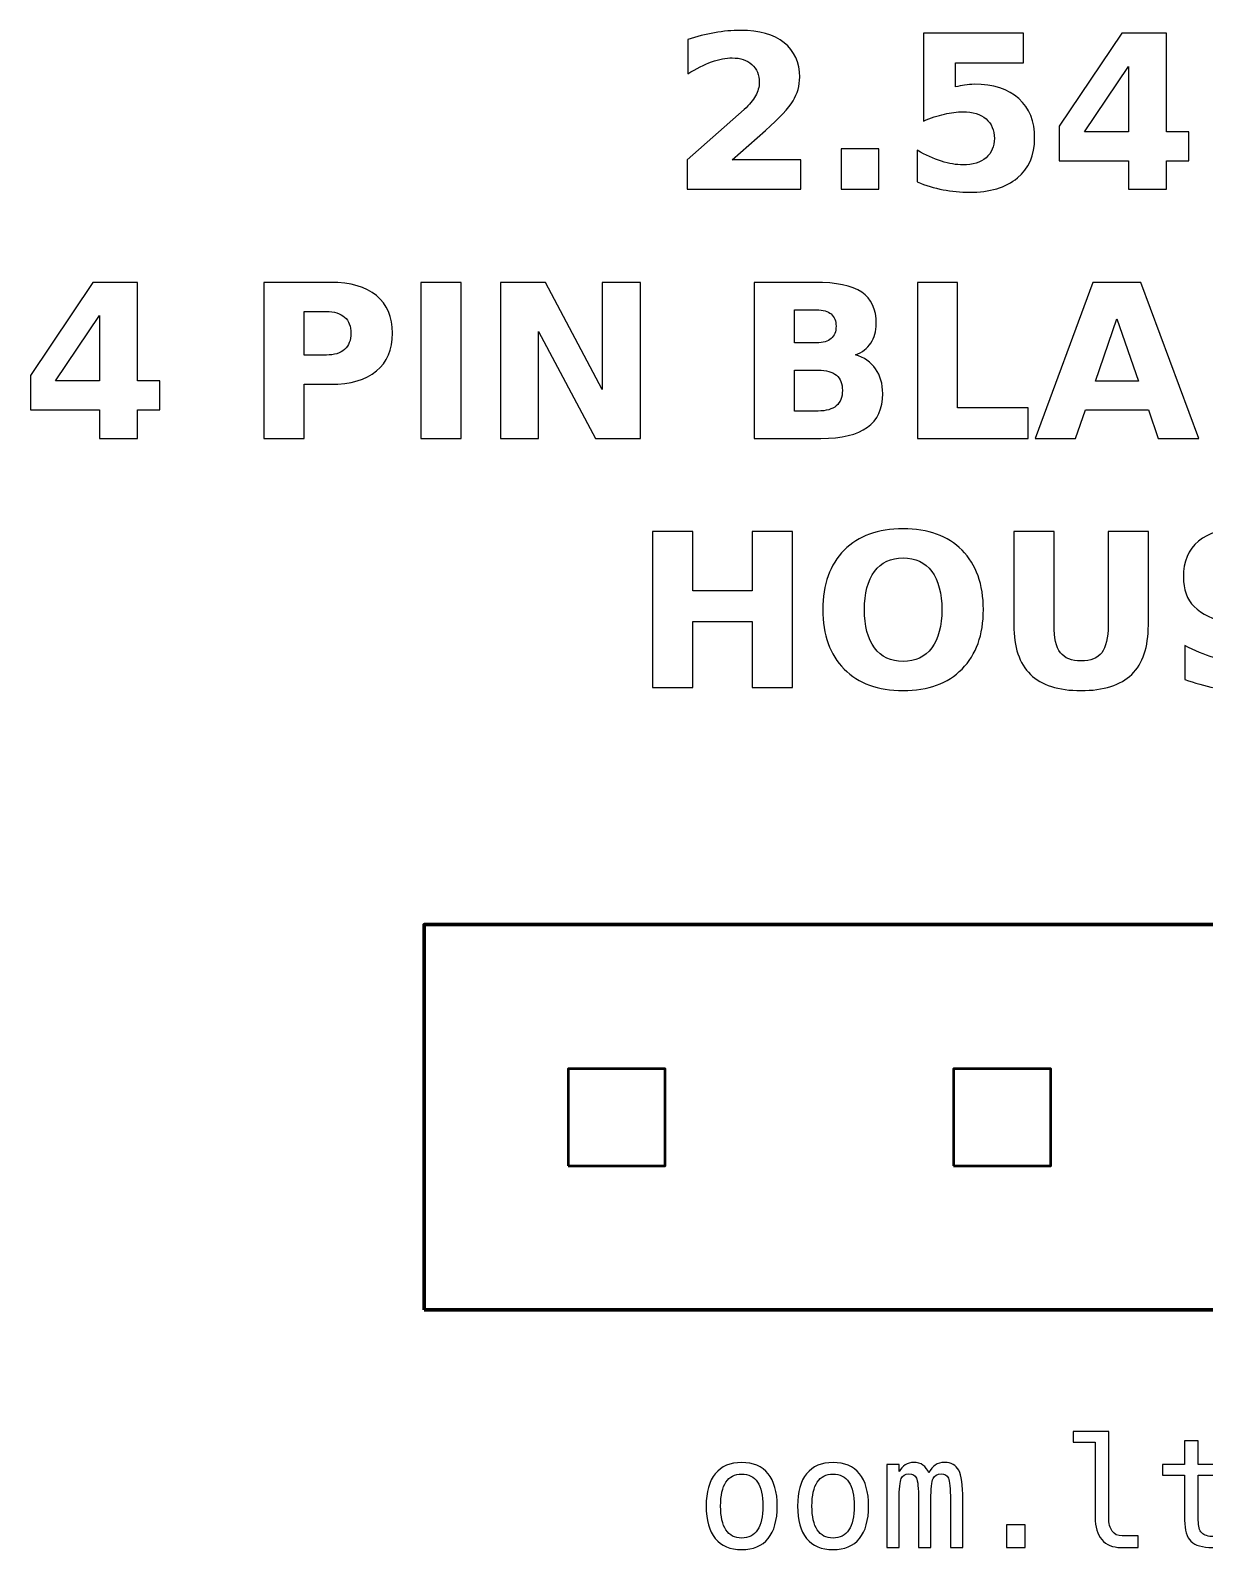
# Model space of a CAD drawing. Header units: centimetres. Extents: x -11.27 to -9.73, y -15.14 to -14.13.
# Drawn here: x -11.267 to -10.494, y -15.135 to -14.133 of the extents above; entities that cross this region are included whole.
import ezdxf

# ---------------------------------------------------------------- set-up
doc = ezdxf.new("R2010")
doc.units = ezdxf.units.CM
doc.header["$MEASUREMENT"] = 0
doc.layers.add('Layer 1', color=7, linetype='Continuous')

msp = doc.modelspace()

# ---------------------------------------------------------------- linework, layer by layer
at = {"layer": 'Layer 1', "color": 7, "lineweight": 100}
msp.add_lwpolyline([(-11.008, -14.977), (-9.992, -14.977), (-9.992, -14.723), (-11.008, -14.723), (-11.008, -14.977)], close=True, dxfattribs=at)
at = {"layer": 'Layer 1', "color": 7, "lineweight": 50}
for points in [[(-10.913, -14.882), (-10.849, -14.882), (-10.849, -14.818), (-10.913, -14.818), (-10.913, -14.882)], [(-10.659, -14.882), (-10.595, -14.882), (-10.595, -14.818), (-10.659, -14.818), (-10.659, -14.882)]]:
    msp.add_lwpolyline(points, close=True, dxfattribs=at)
at = {"layer": 'Layer 1', "color": 250}
for points, knots in [([(-10.80503, -14.21872), (-10.80503, -14.21872), (-10.75975, -14.21872), (-10.75975, -14.21872), (-10.75975, -14.21872), (-10.75975, -14.21872), (-10.75975, -14.23822), (-10.75975, -14.23822), (-10.75975, -14.23822), (-10.75975, -14.23822), (-10.83452, -14.23822), (-10.83452, -14.23822), (-10.83452, -14.23822), (-10.83452, -14.23822), (-10.83452, -14.21872), (-10.83452, -14.21872), (-10.83452, -14.21872), (-10.83452, -14.21872), (-10.79696, -14.18559), (-10.79696, -14.18559), (-10.79696, -14.18559), (-10.7936, -14.18255), (-10.79113, -14.17959), (-10.78953, -14.1767), (-10.78953, -14.1767), (-10.78791, -14.1738), (-10.78711, -14.17079), (-10.78711, -14.16766), (-10.78711, -14.16766), (-10.78711, -14.16284), (-10.78873, -14.15896), (-10.79197, -14.15602), (-10.79197, -14.15602), (-10.7952, -14.15308), (-10.7995, -14.15163), (-10.80489, -14.15163), (-10.80489, -14.15163), (-10.80902, -14.15163), (-10.81354, -14.15252), (-10.81846, -14.15428), (-10.81846, -14.15428), (-10.82337, -14.15605), (-10.82864, -14.15868), (-10.83424, -14.16216), (-10.83424, -14.16216), (-10.83424, -14.16216), (-10.83424, -14.13956), (-10.83424, -14.13956), (-10.83424, -14.13956), (-10.82826, -14.13759), (-10.82236, -14.13608), (-10.81653, -14.13505), (-10.81653, -14.13505), (-10.81069, -14.13401), (-10.80498, -14.13349), (-10.79936, -14.13349), (-10.79936, -14.13349), (-10.78706, -14.13349), (-10.77749, -14.1362), (-10.77067, -14.14163), (-10.77067, -14.14163), (-10.76385, -14.14704), (-10.76044, -14.15459), (-10.76044, -14.1643), (-10.76044, -14.1643), (-10.76044, -14.1699), (-10.76189, -14.17512), (-10.76479, -14.17997), (-10.76479, -14.17997), (-10.76768, -14.18481), (-10.77377, -14.1913), (-10.78304, -14.19944), (-10.78304, -14.19944), (-10.78304, -14.19944), (-10.80503, -14.21872), (-10.80503, -14.21872)], [0, 0, 0, 0, 0.0526316, 0.0526316, 0.0526316, 0.0526316, 0.1052632, 0.1052632, 0.1052632, 0.1052632, 0.1578947, 0.1578947, 0.1578947, 0.1578947, 0.2105263, 0.2105263, 0.2105263, 0.2105263, 0.2631579, 0.2631579, 0.2631579, 0.2631579, 0.3157895, 0.3157895, 0.3157895, 0.3157895, 0.3684211, 0.3684211, 0.3684211, 0.3684211, 0.4210526, 0.4210526, 0.4210526, 0.4210526, 0.4736842, 0.4736842, 0.4736842, 0.4736842, 0.5263158, 0.5263158, 0.5263158, 0.5263158, 0.5789474, 0.5789474, 0.5789474, 0.5789474, 0.6315789, 0.6315789, 0.6315789, 0.6315789, 0.6842105, 0.6842105, 0.6842105, 0.6842105, 0.7368421, 0.7368421, 0.7368421, 0.7368421, 0.7894737, 0.7894737, 0.7894737, 0.7894737, 0.8421053, 0.8421053, 0.8421053, 0.8421053, 0.8947368, 0.8947368, 0.8947368, 0.8947368, 0.9473684, 0.9473684, 0.9473684, 0.9473684, 1, 1, 1, 1]), ([(-10.67894, -14.13535), (-10.67894, -14.13535), (-10.613, -14.13535), (-10.613, -14.13535), (-10.613, -14.13535), (-10.613, -14.13535), (-10.613, -14.15485), (-10.613, -14.15485), (-10.613, -14.15485), (-10.613, -14.15485), (-10.6578, -14.15485), (-10.6578, -14.15485), (-10.6578, -14.15485), (-10.6578, -14.15485), (-10.6578, -14.17077), (-10.6578, -14.17077), (-10.6578, -14.17077), (-10.65578, -14.17023), (-10.65375, -14.16981), (-10.65171, -14.1695), (-10.65171, -14.1695), (-10.64966, -14.16919), (-10.64752, -14.16905), (-10.64533, -14.16905), (-10.64533, -14.16905), (-10.63278, -14.16905), (-10.62302, -14.17218), (-10.61603, -14.17846), (-10.61603, -14.17846), (-10.60905, -14.18472), (-10.60557, -14.19346), (-10.60557, -14.20466), (-10.60557, -14.20466), (-10.60557, -14.21578), (-10.60938, -14.22449), (-10.61697, -14.23079), (-10.61697, -14.23079), (-10.62457, -14.23707), (-10.63513, -14.24022), (-10.64863, -14.24022), (-10.64863, -14.24022), (-10.65446, -14.24022), (-10.66025, -14.23965), (-10.66596, -14.23853), (-10.66596, -14.23853), (-10.67168, -14.2374), (-10.67737, -14.2357), (-10.68301, -14.2334), (-10.68301, -14.2334), (-10.68301, -14.2334), (-10.68301, -14.21251), (-10.68301, -14.21251), (-10.68301, -14.21251), (-10.67741, -14.21574), (-10.6721, -14.21814), (-10.66707, -14.21973), (-10.66707, -14.21973), (-10.66203, -14.22136), (-10.65728, -14.22216), (-10.65284, -14.22216), (-10.65284, -14.22216), (-10.64639, -14.22216), (-10.64134, -14.22058), (-10.63764, -14.21743), (-10.63764, -14.21743), (-10.63395, -14.2143), (-10.63209, -14.21005), (-10.63209, -14.20466), (-10.63209, -14.20466), (-10.63209, -14.19925), (-10.63395, -14.19499), (-10.63764, -14.19187), (-10.63764, -14.19187), (-10.64134, -14.18874), (-10.64639, -14.18719), (-10.65284, -14.18719), (-10.65284, -14.18719), (-10.65665, -14.18719), (-10.66072, -14.18768), (-10.66502, -14.18867), (-10.66502, -14.18867), (-10.66935, -14.18965), (-10.67398, -14.19118), (-10.67894, -14.19325), (-10.67894, -14.19325), (-10.67894, -14.19325), (-10.67894, -14.13535), (-10.67894, -14.13535)], [0, 0, 0, 0, 0.0454545, 0.0454545, 0.0454545, 0.0454545, 0.0909091, 0.0909091, 0.0909091, 0.0909091, 0.1363636, 0.1363636, 0.1363636, 0.1363636, 0.1818182, 0.1818182, 0.1818182, 0.1818182, 0.2272727, 0.2272727, 0.2272727, 0.2272727, 0.2727273, 0.2727273, 0.2727273, 0.2727273, 0.3181818, 0.3181818, 0.3181818, 0.3181818, 0.3636364, 0.3636364, 0.3636364, 0.3636364, 0.4090909, 0.4090909, 0.4090909, 0.4090909, 0.4545455, 0.4545455, 0.4545455, 0.4545455, 0.5, 0.5, 0.5, 0.5, 0.5454545, 0.5454545, 0.5454545, 0.5454545, 0.5909091, 0.5909091, 0.5909091, 0.5909091, 0.6363636, 0.6363636, 0.6363636, 0.6363636, 0.6818182, 0.6818182, 0.6818182, 0.6818182, 0.7272727, 0.7272727, 0.7272727, 0.7272727, 0.7727273, 0.7727273, 0.7727273, 0.7727273, 0.8181818, 0.8181818, 0.8181818, 0.8181818, 0.8636364, 0.8636364, 0.8636364, 0.8636364, 0.9090909, 0.9090909, 0.9090909, 0.9090909, 0.9545455, 0.9545455, 0.9545455, 0.9545455, 1, 1, 1, 1]), ([(-10.54816, -14.13535), (-10.54816, -14.13535), (-10.51866, -14.13535), (-10.51866, -14.13535), (-10.51866, -14.13535), (-10.51866, -14.13535), (-10.51866, -14.20026), (-10.51866, -14.20026), (-10.51866, -14.20026), (-10.51866, -14.20026), (-10.50399, -14.20026), (-10.50399, -14.20026), (-10.50399, -14.20026), (-10.50399, -14.20026), (-10.50399, -14.21948), (-10.50399, -14.21948), (-10.50399, -14.21948), (-10.50399, -14.21948), (-10.51866, -14.21948), (-10.51866, -14.21948), (-10.51866, -14.21948), (-10.51866, -14.21948), (-10.51866, -14.23822), (-10.51866, -14.23822), (-10.51866, -14.23822), (-10.51866, -14.23822), (-10.54373, -14.23822), (-10.54373, -14.23822), (-10.54373, -14.23822), (-10.54373, -14.23822), (-10.54373, -14.21948), (-10.54373, -14.21948), (-10.54373, -14.21948), (-10.54373, -14.21948), (-10.58936, -14.21948), (-10.58936, -14.21948), (-10.58936, -14.21948), (-10.58936, -14.21948), (-10.58936, -14.19673), (-10.58936, -14.19673), (-10.58936, -14.19673), (-10.58936, -14.19673), (-10.54816, -14.13535), (-10.54816, -14.13535)], [0, 0, 0, 0, 0.0909091, 0.0909091, 0.0909091, 0.0909091, 0.1818182, 0.1818182, 0.1818182, 0.1818182, 0.2727273, 0.2727273, 0.2727273, 0.2727273, 0.3636364, 0.3636364, 0.3636364, 0.3636364, 0.4545455, 0.4545455, 0.4545455, 0.4545455, 0.5454545, 0.5454545, 0.5454545, 0.5454545, 0.6363636, 0.6363636, 0.6363636, 0.6363636, 0.7272727, 0.7272727, 0.7272727, 0.7272727, 0.8181818, 0.8181818, 0.8181818, 0.8181818, 0.9090909, 0.9090909, 0.9090909, 0.9090909, 1, 1, 1, 1]), ([(-10.54373, -14.1572), (-10.54373, -14.1572), (-10.57283, -14.20026), (-10.57283, -14.20026), (-10.57283, -14.20026), (-10.57283, -14.20026), (-10.54373, -14.20026), (-10.54373, -14.20026), (-10.54373, -14.20026), (-10.54373, -14.20026), (-10.54373, -14.1572), (-10.54373, -14.1572)], [0, 0, 0, 0, 0.3333333, 0.3333333, 0.3333333, 0.3333333, 0.6666667, 0.6666667, 0.6666667, 0.6666667, 1, 1, 1, 1]), ([(-10.73311, -14.21155), (-10.73311, -14.21155), (-10.70829, -14.21155), (-10.70829, -14.21155), (-10.70829, -14.21155), (-10.70829, -14.21155), (-10.70829, -14.23822), (-10.70829, -14.23822), (-10.70829, -14.23822), (-10.70829, -14.23822), (-10.73311, -14.23822), (-10.73311, -14.23822), (-10.73311, -14.23822), (-10.73311, -14.23822), (-10.73311, -14.21155), (-10.73311, -14.21155)], [0, 0, 0, 0, 0.25, 0.25, 0.25, 0.25, 0.5, 0.5, 0.5, 0.5, 0.75, 0.75, 0.75, 0.75, 1, 1, 1, 1]), ([(-11.22629, -14.2996), (-11.22629, -14.2996), (-11.19679, -14.2996), (-11.19679, -14.2996), (-11.19679, -14.2996), (-11.19679, -14.2996), (-11.19679, -14.36451), (-11.19679, -14.36451), (-11.19679, -14.36451), (-11.19679, -14.36451), (-11.18212, -14.36451), (-11.18212, -14.36451), (-11.18212, -14.36451), (-11.18212, -14.36451), (-11.18212, -14.38373), (-11.18212, -14.38373), (-11.18212, -14.38373), (-11.18212, -14.38373), (-11.19679, -14.38373), (-11.19679, -14.38373), (-11.19679, -14.38373), (-11.19679, -14.38373), (-11.19679, -14.40247), (-11.19679, -14.40247), (-11.19679, -14.40247), (-11.19679, -14.40247), (-11.22186, -14.40247), (-11.22186, -14.40247), (-11.22186, -14.40247), (-11.22186, -14.40247), (-11.22186, -14.38373), (-11.22186, -14.38373), (-11.22186, -14.38373), (-11.22186, -14.38373), (-11.26749, -14.38373), (-11.26749, -14.38373), (-11.26749, -14.38373), (-11.26749, -14.38373), (-11.26749, -14.36098), (-11.26749, -14.36098), (-11.26749, -14.36098), (-11.26749, -14.36098), (-11.22629, -14.2996), (-11.22629, -14.2996)], [0, 0, 0, 0, 0.0909091, 0.0909091, 0.0909091, 0.0909091, 0.1818182, 0.1818182, 0.1818182, 0.1818182, 0.2727273, 0.2727273, 0.2727273, 0.2727273, 0.3636364, 0.3636364, 0.3636364, 0.3636364, 0.4545455, 0.4545455, 0.4545455, 0.4545455, 0.5454545, 0.5454545, 0.5454545, 0.5454545, 0.6363636, 0.6363636, 0.6363636, 0.6363636, 0.7272727, 0.7272727, 0.7272727, 0.7272727, 0.8181818, 0.8181818, 0.8181818, 0.8181818, 0.9090909, 0.9090909, 0.9090909, 0.9090909, 1, 1, 1, 1]), ([(-11.11356, -14.2996), (-11.11356, -14.2996), (-11.06954, -14.2996), (-11.06954, -14.2996), (-11.06954, -14.2996), (-11.05644, -14.2996), (-11.04639, -14.30252), (-11.03938, -14.30833), (-11.03938, -14.30833), (-11.03238, -14.31414), (-11.02887, -14.32241), (-11.02887, -14.33316), (-11.02887, -14.33316), (-11.02887, -14.34393), (-11.03238, -14.35223), (-11.03938, -14.35804), (-11.03938, -14.35804), (-11.04639, -14.36385), (-11.05644, -14.36677), (-11.06954, -14.36677), (-11.06954, -14.36677), (-11.06954, -14.36677), (-11.08703, -14.36677), (-11.08703, -14.36677), (-11.08703, -14.36677), (-11.08703, -14.36677), (-11.08703, -14.40247), (-11.08703, -14.40247), (-11.08703, -14.40247), (-11.08703, -14.40247), (-11.11356, -14.40247), (-11.11356, -14.40247), (-11.11356, -14.40247), (-11.11356, -14.40247), (-11.11356, -14.2996), (-11.11356, -14.2996)], [0, 0, 0, 0, 0.1111111, 0.1111111, 0.1111111, 0.1111111, 0.2222222, 0.2222222, 0.2222222, 0.2222222, 0.3333333, 0.3333333, 0.3333333, 0.3333333, 0.4444444, 0.4444444, 0.4444444, 0.4444444, 0.5555556, 0.5555556, 0.5555556, 0.5555556, 0.6666667, 0.6666667, 0.6666667, 0.6666667, 0.7777778, 0.7777778, 0.7777778, 0.7777778, 0.8888889, 0.8888889, 0.8888889, 0.8888889, 1, 1, 1, 1]), ([(-11.01015, -14.2996), (-11.01015, -14.2996), (-10.98362, -14.2996), (-10.98362, -14.2996), (-10.98362, -14.2996), (-10.98362, -14.2996), (-10.98362, -14.40247), (-10.98362, -14.40247), (-10.98362, -14.40247), (-10.98362, -14.40247), (-11.01015, -14.40247), (-11.01015, -14.40247), (-11.01015, -14.40247), (-11.01015, -14.40247), (-11.01015, -14.2996), (-11.01015, -14.2996)], [0, 0, 0, 0, 0.25, 0.25, 0.25, 0.25, 0.5, 0.5, 0.5, 0.5, 0.75, 0.75, 0.75, 0.75, 1, 1, 1, 1]), ([(-10.95766, -14.2996), (-10.95766, -14.2996), (-10.92803, -14.2996), (-10.92803, -14.2996), (-10.92803, -14.2996), (-10.92803, -14.2996), (-10.89061, -14.37016), (-10.89061, -14.37016), (-10.89061, -14.37016), (-10.89061, -14.37016), (-10.89061, -14.2996), (-10.89061, -14.2996), (-10.89061, -14.2996), (-10.89061, -14.2996), (-10.86547, -14.2996), (-10.86547, -14.2996), (-10.86547, -14.2996), (-10.86547, -14.2996), (-10.86547, -14.40247), (-10.86547, -14.40247), (-10.86547, -14.40247), (-10.86547, -14.40247), (-10.8951, -14.40247), (-10.8951, -14.40247), (-10.8951, -14.40247), (-10.8951, -14.40247), (-10.93252, -14.33191), (-10.93252, -14.33191), (-10.93252, -14.33191), (-10.93252, -14.33191), (-10.93252, -14.40247), (-10.93252, -14.40247), (-10.93252, -14.40247), (-10.93252, -14.40247), (-10.95766, -14.40247), (-10.95766, -14.40247), (-10.95766, -14.40247), (-10.95766, -14.40247), (-10.95766, -14.2996), (-10.95766, -14.2996)], [0, 0, 0, 0, 0.1, 0.1, 0.1, 0.1, 0.2, 0.2, 0.2, 0.2, 0.3, 0.3, 0.3, 0.3, 0.4, 0.4, 0.4, 0.4, 0.5, 0.5, 0.5, 0.5, 0.6, 0.6, 0.6, 0.6, 0.7, 0.7, 0.7, 0.7, 0.8, 0.8, 0.8, 0.8, 0.9, 0.9, 0.9, 0.9, 1, 1, 1, 1]), ([(-10.72367, -14.34741), (-10.71798, -14.34906), (-10.71356, -14.35212), (-10.71043, -14.35659), (-10.71043, -14.35659), (-10.7073, -14.36103), (-10.70575, -14.36651), (-10.70575, -14.37298), (-10.70575, -14.37298), (-10.70575, -14.3829), (-10.70912, -14.39029), (-10.71582, -14.39516), (-10.71582, -14.39516), (-10.72252, -14.40002), (-10.73273, -14.40247), (-10.74642, -14.40247), (-10.74642, -14.40247), (-10.74642, -14.40247), (-10.79044, -14.40247), (-10.79044, -14.40247), (-10.79044, -14.40247), (-10.79044, -14.40247), (-10.79044, -14.2996), (-10.79044, -14.2996), (-10.79044, -14.2996), (-10.79044, -14.2996), (-10.75062, -14.2996), (-10.75062, -14.2996), (-10.75062, -14.2996), (-10.73633, -14.2996), (-10.72598, -14.30176), (-10.71958, -14.30607), (-10.71958, -14.30607), (-10.71316, -14.3104), (-10.70996, -14.31731), (-10.70996, -14.32681), (-10.70996, -14.32681), (-10.70996, -14.33182), (-10.71114, -14.33608), (-10.71347, -14.33961), (-10.71347, -14.33961), (-10.71582, -14.34311), (-10.7192, -14.34572), (-10.72367, -14.34741)], [0, 0, 0, 0, 0.0909091, 0.0909091, 0.0909091, 0.0909091, 0.1818182, 0.1818182, 0.1818182, 0.1818182, 0.2727273, 0.2727273, 0.2727273, 0.2727273, 0.3636364, 0.3636364, 0.3636364, 0.3636364, 0.4545455, 0.4545455, 0.4545455, 0.4545455, 0.5454545, 0.5454545, 0.5454545, 0.5454545, 0.6363636, 0.6363636, 0.6363636, 0.6363636, 0.7272727, 0.7272727, 0.7272727, 0.7272727, 0.8181818, 0.8181818, 0.8181818, 0.8181818, 0.9090909, 0.9090909, 0.9090909, 0.9090909, 1, 1, 1, 1]), ([(-10.68289, -14.2996), (-10.68289, -14.2996), (-10.65636, -14.2996), (-10.65636, -14.2996), (-10.65636, -14.2996), (-10.65636, -14.2996), (-10.65636, -14.38241), (-10.65636, -14.38241), (-10.65636, -14.38241), (-10.65636, -14.38241), (-10.6098, -14.38241), (-10.6098, -14.38241), (-10.6098, -14.38241), (-10.6098, -14.38241), (-10.6098, -14.40247), (-10.6098, -14.40247), (-10.6098, -14.40247), (-10.6098, -14.40247), (-10.68289, -14.40247), (-10.68289, -14.40247), (-10.68289, -14.40247), (-10.68289, -14.40247), (-10.68289, -14.2996), (-10.68289, -14.2996)], [0, 0, 0, 0, 0.1666667, 0.1666667, 0.1666667, 0.1666667, 0.3333333, 0.3333333, 0.3333333, 0.3333333, 0.5, 0.5, 0.5, 0.5, 0.6666667, 0.6666667, 0.6666667, 0.6666667, 0.8333333, 0.8333333, 0.8333333, 0.8333333, 1, 1, 1, 1]), ([(-10.53056, -14.38375), (-10.53056, -14.38375), (-10.57205, -14.38375), (-10.57205, -14.38375), (-10.57205, -14.38375), (-10.57205, -14.38375), (-10.57859, -14.40247), (-10.57859, -14.40247), (-10.57859, -14.40247), (-10.57859, -14.40247), (-10.60526, -14.40247), (-10.60526, -14.40247), (-10.60526, -14.40247), (-10.60526, -14.40247), (-10.56716, -14.2996), (-10.56716, -14.2996), (-10.56716, -14.2996), (-10.56716, -14.2996), (-10.53553, -14.2996), (-10.53553, -14.2996), (-10.53553, -14.2996), (-10.53553, -14.2996), (-10.49743, -14.40247), (-10.49743, -14.40247), (-10.49743, -14.40247), (-10.49743, -14.40247), (-10.5241, -14.40247), (-10.5241, -14.40247), (-10.5241, -14.40247), (-10.5241, -14.40247), (-10.53056, -14.38375), (-10.53056, -14.38375)], [0, 0, 0, 0, 0.125, 0.125, 0.125, 0.125, 0.25, 0.25, 0.25, 0.25, 0.375, 0.375, 0.375, 0.375, 0.5, 0.5, 0.5, 0.5, 0.625, 0.625, 0.625, 0.625, 0.75, 0.75, 0.75, 0.75, 0.875, 0.875, 0.875, 0.875, 1, 1, 1, 1]), ([(-11.22186, -14.32145), (-11.22186, -14.32145), (-11.25096, -14.36451), (-11.25096, -14.36451), (-11.25096, -14.36451), (-11.25096, -14.36451), (-11.22186, -14.36451), (-11.22186, -14.36451), (-11.22186, -14.36451), (-11.22186, -14.36451), (-11.22186, -14.32145), (-11.22186, -14.32145)], [0, 0, 0, 0, 0.3333333, 0.3333333, 0.3333333, 0.3333333, 0.6666667, 0.6666667, 0.6666667, 0.6666667, 1, 1, 1, 1]), ([(-11.08703, -14.31882), (-11.08703, -14.31882), (-11.08703, -14.34755), (-11.08703, -14.34755), (-11.08703, -14.34755), (-11.08703, -14.34755), (-11.07236, -14.34755), (-11.07236, -14.34755), (-11.07236, -14.34755), (-11.06721, -14.34755), (-11.06323, -14.34631), (-11.06043, -14.34379), (-11.06043, -14.34379), (-11.05763, -14.3413), (-11.05622, -14.33775), (-11.05622, -14.33316), (-11.05622, -14.33316), (-11.05622, -14.32855), (-11.05763, -14.32502), (-11.06043, -14.32253), (-11.06043, -14.32253), (-11.06323, -14.32006), (-11.06721, -14.31882), (-11.07236, -14.31882), (-11.07236, -14.31882), (-11.07236, -14.31882), (-11.08703, -14.31882), (-11.08703, -14.31882)], [0, 0, 0, 0, 0.1428571, 0.1428571, 0.1428571, 0.1428571, 0.2857143, 0.2857143, 0.2857143, 0.2857143, 0.4285714, 0.4285714, 0.4285714, 0.4285714, 0.5714286, 0.5714286, 0.5714286, 0.5714286, 0.7142857, 0.7142857, 0.7142857, 0.7142857, 0.8571429, 0.8571429, 0.8571429, 0.8571429, 1, 1, 1, 1]), ([(-10.74924, -14.33942), (-10.74505, -14.33942), (-10.74188, -14.3385), (-10.73974, -14.33667), (-10.73974, -14.33667), (-10.73757, -14.33483), (-10.73649, -14.33213), (-10.73649, -14.32853), (-10.73649, -14.32853), (-10.73649, -14.325), (-10.73757, -14.32232), (-10.73974, -14.32046), (-10.73974, -14.32046), (-10.74188, -14.3186), (-10.74505, -14.31766), (-10.74924, -14.31766), (-10.74924, -14.31766), (-10.74924, -14.31766), (-10.76391, -14.31766), (-10.76391, -14.31766), (-10.76391, -14.31766), (-10.76391, -14.31766), (-10.76391, -14.33942), (-10.76391, -14.33942), (-10.76391, -14.33942), (-10.76391, -14.33942), (-10.74924, -14.33942), (-10.74924, -14.33942)], [0, 0, 0, 0, 0.1428571, 0.1428571, 0.1428571, 0.1428571, 0.2857143, 0.2857143, 0.2857143, 0.2857143, 0.4285714, 0.4285714, 0.4285714, 0.4285714, 0.5714286, 0.5714286, 0.5714286, 0.5714286, 0.7142857, 0.7142857, 0.7142857, 0.7142857, 0.8571429, 0.8571429, 0.8571429, 0.8571429, 1, 1, 1, 1]), ([(-10.56544, -14.36465), (-10.56544, -14.36465), (-10.53724, -14.36465), (-10.53724, -14.36465), (-10.53724, -14.36465), (-10.53724, -14.36465), (-10.55131, -14.32373), (-10.55131, -14.32373), (-10.55131, -14.32373), (-10.55131, -14.32373), (-10.56544, -14.36465), (-10.56544, -14.36465)], [0, 0, 0, 0, 0.3333333, 0.3333333, 0.3333333, 0.3333333, 0.6666667, 0.6666667, 0.6666667, 0.6666667, 1, 1, 1, 1]), ([(-10.74834, -14.38441), (-10.743, -14.38441), (-10.73901, -14.38328), (-10.7363, -14.38104), (-10.7363, -14.38104), (-10.73362, -14.37879), (-10.73228, -14.37538), (-10.73228, -14.37084), (-10.73228, -14.37084), (-10.73228, -14.36639), (-10.73362, -14.36305), (-10.73628, -14.36082), (-10.73628, -14.36082), (-10.73894, -14.35858), (-10.74296, -14.35748), (-10.74834, -14.35748), (-10.74834, -14.35748), (-10.74834, -14.35748), (-10.76391, -14.35748), (-10.76391, -14.35748), (-10.76391, -14.35748), (-10.76391, -14.35748), (-10.76391, -14.38441), (-10.76391, -14.38441), (-10.76391, -14.38441), (-10.76391, -14.38441), (-10.74834, -14.38441), (-10.74834, -14.38441)], [0, 0, 0, 0, 0.1428571, 0.1428571, 0.1428571, 0.1428571, 0.2857143, 0.2857143, 0.2857143, 0.2857143, 0.4285714, 0.4285714, 0.4285714, 0.4285714, 0.5714286, 0.5714286, 0.5714286, 0.5714286, 0.7142857, 0.7142857, 0.7142857, 0.7142857, 0.8571429, 0.8571429, 0.8571429, 0.8571429, 1, 1, 1, 1]), ([(-10.6923, -14.46199), (-10.67577, -14.46199), (-10.66281, -14.46672), (-10.65345, -14.4762), (-10.65345, -14.4762), (-10.64407, -14.48565), (-10.63939, -14.4987), (-10.63939, -14.51538), (-10.63939, -14.51538), (-10.63939, -14.53201), (-10.64407, -14.54506), (-10.65345, -14.55451), (-10.65345, -14.55451), (-10.66281, -14.56399), (-10.67577, -14.56872), (-10.6923, -14.56872), (-10.6923, -14.56872), (-10.70879, -14.56872), (-10.72172, -14.56399), (-10.73113, -14.55451), (-10.73113, -14.55451), (-10.74051, -14.54506), (-10.74522, -14.53201), (-10.74522, -14.51538), (-10.74522, -14.51538), (-10.74522, -14.4987), (-10.74051, -14.48565), (-10.73113, -14.4762), (-10.73113, -14.4762), (-10.72172, -14.46672), (-10.70879, -14.46199), (-10.6923, -14.46199)], [0, 0, 0, 0, 0.125, 0.125, 0.125, 0.125, 0.25, 0.25, 0.25, 0.25, 0.375, 0.375, 0.375, 0.375, 0.5, 0.5, 0.5, 0.5, 0.625, 0.625, 0.625, 0.625, 0.75, 0.75, 0.75, 0.75, 0.875, 0.875, 0.875, 0.875, 1, 1, 1, 1]), ([(-10.43315, -14.4671), (-10.43315, -14.4671), (-10.43315, -14.48885), (-10.43315, -14.48885), (-10.43315, -14.48885), (-10.4388, -14.48633), (-10.44432, -14.48443), (-10.44968, -14.48314), (-10.44968, -14.48314), (-10.45507, -14.48184), (-10.46015, -14.48121), (-10.46492, -14.48121), (-10.46492, -14.48121), (-10.47125, -14.48121), (-10.47595, -14.48208), (-10.47899, -14.48382), (-10.47899, -14.48382), (-10.48202, -14.48558), (-10.48353, -14.48829), (-10.48353, -14.49196), (-10.48353, -14.49196), (-10.48353, -14.49471), (-10.48252, -14.49687), (-10.48047, -14.4984), (-10.48047, -14.4984), (-10.47842, -14.49993), (-10.47471, -14.50127), (-10.46932, -14.50237), (-10.46932, -14.50237), (-10.46932, -14.50237), (-10.45803, -14.50463), (-10.45803, -14.50463), (-10.45803, -14.50463), (-10.44658, -14.50694), (-10.43847, -14.51042), (-10.43365, -14.51512), (-10.43365, -14.51512), (-10.42882, -14.5198), (-10.4264, -14.52646), (-10.4264, -14.53509), (-10.4264, -14.53509), (-10.4264, -14.54645), (-10.42976, -14.55489), (-10.43649, -14.56042), (-10.43649, -14.56042), (-10.44322, -14.56594), (-10.45349, -14.56872), (-10.46732, -14.56872), (-10.46732, -14.56872), (-10.47386, -14.56872), (-10.4804, -14.56811), (-10.48696, -14.56686), (-10.48696, -14.56686), (-10.49352, -14.56561), (-10.50011, -14.56378), (-10.50667, -14.56136), (-10.50667, -14.56136), (-10.50667, -14.56136), (-10.50667, -14.53897), (-10.50667, -14.53897), (-10.50667, -14.53897), (-10.50011, -14.54245), (-10.49376, -14.54508), (-10.48762, -14.54685), (-10.48762, -14.54685), (-10.48148, -14.54861), (-10.47558, -14.5495), (-10.46989, -14.5495), (-10.46989, -14.5495), (-10.4641, -14.5495), (-10.45966, -14.54854), (-10.45658, -14.54661), (-10.45658, -14.54661), (-10.45349, -14.54468), (-10.45197, -14.54193), (-10.45197, -14.53833), (-10.45197, -14.53833), (-10.45197, -14.53513), (-10.453, -14.53264), (-10.45509, -14.5309), (-10.45509, -14.5309), (-10.45719, -14.52916), (-10.46135, -14.52759), (-10.46761, -14.52622), (-10.46761, -14.52622), (-10.46761, -14.52622), (-10.47788, -14.52394), (-10.47788, -14.52394), (-10.47788, -14.52394), (-10.48816, -14.52173), (-10.49569, -14.51823), (-10.50044, -14.5134), (-10.50044, -14.5134), (-10.50519, -14.50858), (-10.50756, -14.50207), (-10.50756, -14.49391), (-10.50756, -14.49391), (-10.50756, -14.48365), (-10.50425, -14.47577), (-10.49764, -14.47027), (-10.49764, -14.47027), (-10.49103, -14.46474), (-10.48153, -14.46199), (-10.46911, -14.46199), (-10.46911, -14.46199), (-10.46347, -14.46199), (-10.45766, -14.46242), (-10.45168, -14.46326), (-10.45168, -14.46326), (-10.44571, -14.46411), (-10.43953, -14.46538), (-10.43315, -14.4671)], [0, 0, 0, 0, 0.0357143, 0.0357143, 0.0357143, 0.0357143, 0.0714286, 0.0714286, 0.0714286, 0.0714286, 0.1071429, 0.1071429, 0.1071429, 0.1071429, 0.1428571, 0.1428571, 0.1428571, 0.1428571, 0.1785714, 0.1785714, 0.1785714, 0.1785714, 0.2142857, 0.2142857, 0.2142857, 0.2142857, 0.25, 0.25, 0.25, 0.25, 0.2857143, 0.2857143, 0.2857143, 0.2857143, 0.3214286, 0.3214286, 0.3214286, 0.3214286, 0.3571429, 0.3571429, 0.3571429, 0.3571429, 0.3928571, 0.3928571, 0.3928571, 0.3928571, 0.4285714, 0.4285714, 0.4285714, 0.4285714, 0.4642857, 0.4642857, 0.4642857, 0.4642857, 0.5, 0.5, 0.5, 0.5, 0.5357143, 0.5357143, 0.5357143, 0.5357143, 0.5714286, 0.5714286, 0.5714286, 0.5714286, 0.6071429, 0.6071429, 0.6071429, 0.6071429, 0.6428571, 0.6428571, 0.6428571, 0.6428571, 0.6785714, 0.6785714, 0.6785714, 0.6785714, 0.7142857, 0.7142857, 0.7142857, 0.7142857, 0.75, 0.75, 0.75, 0.75, 0.7857143, 0.7857143, 0.7857143, 0.7857143, 0.8214286, 0.8214286, 0.8214286, 0.8214286, 0.8571429, 0.8571429, 0.8571429, 0.8571429, 0.8928571, 0.8928571, 0.8928571, 0.8928571, 0.9285714, 0.9285714, 0.9285714, 0.9285714, 0.9642857, 0.9642857, 0.9642857, 0.9642857, 1, 1, 1, 1]), ([(-10.85738, -14.46385), (-10.85738, -14.46385), (-10.83085, -14.46385), (-10.83085, -14.46385), (-10.83085, -14.46385), (-10.83085, -14.46385), (-10.83085, -14.50306), (-10.83085, -14.50306), (-10.83085, -14.50306), (-10.83085, -14.50306), (-10.79172, -14.50306), (-10.79172, -14.50306), (-10.79172, -14.50306), (-10.79172, -14.50306), (-10.79172, -14.46385), (-10.79172, -14.46385), (-10.79172, -14.46385), (-10.79172, -14.46385), (-10.76519, -14.46385), (-10.76519, -14.46385), (-10.76519, -14.46385), (-10.76519, -14.46385), (-10.76519, -14.56672), (-10.76519, -14.56672), (-10.76519, -14.56672), (-10.76519, -14.56672), (-10.79172, -14.56672), (-10.79172, -14.56672), (-10.79172, -14.56672), (-10.79172, -14.56672), (-10.79172, -14.52312), (-10.79172, -14.52312), (-10.79172, -14.52312), (-10.79172, -14.52312), (-10.83085, -14.52312), (-10.83085, -14.52312), (-10.83085, -14.52312), (-10.83085, -14.52312), (-10.83085, -14.56672), (-10.83085, -14.56672), (-10.83085, -14.56672), (-10.83085, -14.56672), (-10.85738, -14.56672), (-10.85738, -14.56672), (-10.85738, -14.56672), (-10.85738, -14.56672), (-10.85738, -14.46385), (-10.85738, -14.46385)], [0, 0, 0, 0, 0.0833333, 0.0833333, 0.0833333, 0.0833333, 0.1666667, 0.1666667, 0.1666667, 0.1666667, 0.25, 0.25, 0.25, 0.25, 0.3333333, 0.3333333, 0.3333333, 0.3333333, 0.4166667, 0.4166667, 0.4166667, 0.4166667, 0.5, 0.5, 0.5, 0.5, 0.5833333, 0.5833333, 0.5833333, 0.5833333, 0.6666667, 0.6666667, 0.6666667, 0.6666667, 0.75, 0.75, 0.75, 0.75, 0.8333333, 0.8333333, 0.8333333, 0.8333333, 0.9166667, 0.9166667, 0.9166667, 0.9166667, 1, 1, 1, 1]), ([(-10.61932, -14.46385), (-10.61932, -14.46385), (-10.59279, -14.46385), (-10.59279, -14.46385), (-10.59279, -14.46385), (-10.59279, -14.46385), (-10.59279, -14.52552), (-10.59279, -14.52552), (-10.59279, -14.52552), (-10.59279, -14.53401), (-10.59141, -14.5401), (-10.58863, -14.54374), (-10.58863, -14.54374), (-10.58585, -14.54739), (-10.58132, -14.54922), (-10.57501, -14.54922), (-10.57501, -14.54922), (-10.56866, -14.54922), (-10.5641, -14.54739), (-10.56133, -14.54374), (-10.56133, -14.54374), (-10.55855, -14.5401), (-10.55716, -14.53401), (-10.55716, -14.52552), (-10.55716, -14.52552), (-10.55716, -14.52552), (-10.55716, -14.46385), (-10.55716, -14.46385), (-10.55716, -14.46385), (-10.55716, -14.46385), (-10.53063, -14.46385), (-10.53063, -14.46385), (-10.53063, -14.46385), (-10.53063, -14.46385), (-10.53063, -14.52552), (-10.53063, -14.52552), (-10.53063, -14.52552), (-10.53063, -14.54007), (-10.53428, -14.55092), (-10.54159, -14.55804), (-10.54159, -14.55804), (-10.54888, -14.56517), (-10.56003, -14.56872), (-10.57501, -14.56872), (-10.57501, -14.56872), (-10.58995, -14.56872), (-10.60107, -14.56517), (-10.60836, -14.55804), (-10.60836, -14.55804), (-10.61568, -14.55092), (-10.61932, -14.54007), (-10.61932, -14.52552), (-10.61932, -14.52552), (-10.61932, -14.52552), (-10.61932, -14.46385), (-10.61932, -14.46385)], [0, 0, 0, 0, 0.0714286, 0.0714286, 0.0714286, 0.0714286, 0.1428571, 0.1428571, 0.1428571, 0.1428571, 0.2142857, 0.2142857, 0.2142857, 0.2142857, 0.2857143, 0.2857143, 0.2857143, 0.2857143, 0.3571429, 0.3571429, 0.3571429, 0.3571429, 0.4285714, 0.4285714, 0.4285714, 0.4285714, 0.5, 0.5, 0.5, 0.5, 0.5714286, 0.5714286, 0.5714286, 0.5714286, 0.6428571, 0.6428571, 0.6428571, 0.6428571, 0.7142857, 0.7142857, 0.7142857, 0.7142857, 0.7857143, 0.7857143, 0.7857143, 0.7857143, 0.8571429, 0.8571429, 0.8571429, 0.8571429, 0.9285714, 0.9285714, 0.9285714, 0.9285714, 1, 1, 1, 1]), ([(-10.6923, -14.48121), (-10.70039, -14.48121), (-10.70665, -14.48419), (-10.71112, -14.49017), (-10.71112, -14.49017), (-10.71556, -14.49614), (-10.7178, -14.50454), (-10.7178, -14.51538), (-10.7178, -14.51538), (-10.7178, -14.5262), (-10.71556, -14.53457), (-10.71112, -14.54054), (-10.71112, -14.54054), (-10.70665, -14.54652), (-10.70039, -14.5495), (-10.6923, -14.5495), (-10.6923, -14.5495), (-10.68416, -14.5495), (-10.67789, -14.54652), (-10.67342, -14.54054), (-10.67342, -14.54054), (-10.66897, -14.53457), (-10.66674, -14.5262), (-10.66674, -14.51538), (-10.66674, -14.51538), (-10.66674, -14.50454), (-10.66897, -14.49614), (-10.67342, -14.49017), (-10.67342, -14.49017), (-10.67789, -14.48419), (-10.68416, -14.48121), (-10.6923, -14.48121)], [0, 0, 0, 0, 0.125, 0.125, 0.125, 0.125, 0.25, 0.25, 0.25, 0.25, 0.375, 0.375, 0.375, 0.375, 0.5, 0.5, 0.5, 0.5, 0.625, 0.625, 0.625, 0.625, 0.75, 0.75, 0.75, 0.75, 0.875, 0.875, 0.875, 0.875, 1, 1, 1, 1]), ([(-10.55672, -15.1138), (-10.55672, -15.11784), (-10.55598, -15.12087), (-10.5545, -15.12292), (-10.5545, -15.12292), (-10.55302, -15.12497), (-10.55083, -15.126), (-10.54793, -15.126), (-10.54793, -15.126), (-10.54793, -15.126), (-10.53743, -15.126), (-10.53743, -15.126), (-10.53743, -15.126), (-10.53743, -15.126), (-10.53743, -15.13362), (-10.53743, -15.13362), (-10.53743, -15.13362), (-10.53743, -15.13362), (-10.5488, -15.13362), (-10.5488, -15.13362), (-10.5488, -15.13362), (-10.55418, -15.13362), (-10.55833, -15.13189), (-10.56128, -15.12844), (-10.56128, -15.12844), (-10.56423, -15.12499), (-10.5657, -15.1201), (-10.5657, -15.1138), (-10.5657, -15.1138), (-10.5657, -15.1138), (-10.5657, -15.06413), (-10.5657, -15.06413), (-10.5657, -15.06413), (-10.5657, -15.06413), (-10.5801, -15.06413), (-10.5801, -15.06413), (-10.5801, -15.06413), (-10.5801, -15.06413), (-10.5801, -15.0571), (-10.5801, -15.0571), (-10.5801, -15.0571), (-10.5801, -15.0571), (-10.55672, -15.0571), (-10.55672, -15.0571), (-10.55672, -15.0571), (-10.55672, -15.0571), (-10.55672, -15.1138), (-10.55672, -15.1138)], [0, 0, 0, 0, 0.0833333, 0.0833333, 0.0833333, 0.0833333, 0.1666667, 0.1666667, 0.1666667, 0.1666667, 0.25, 0.25, 0.25, 0.25, 0.3333333, 0.3333333, 0.3333333, 0.3333333, 0.4166667, 0.4166667, 0.4166667, 0.4166667, 0.5, 0.5, 0.5, 0.5, 0.5833333, 0.5833333, 0.5833333, 0.5833333, 0.6666667, 0.6666667, 0.6666667, 0.6666667, 0.75, 0.75, 0.75, 0.75, 0.8333333, 0.8333333, 0.8333333, 0.8333333, 0.9166667, 0.9166667, 0.9166667, 0.9166667, 1, 1, 1, 1]), ([(-10.49772, -15.0634), (-10.49772, -15.0634), (-10.49772, -15.07893), (-10.49772, -15.07893), (-10.49772, -15.07893), (-10.49772, -15.07893), (-10.4773, -15.07893), (-10.4773, -15.07893), (-10.4773, -15.07893), (-10.4773, -15.07893), (-10.4773, -15.08592), (-10.4773, -15.08592), (-10.4773, -15.08592), (-10.4773, -15.08592), (-10.49772, -15.08592), (-10.49772, -15.08592), (-10.49772, -15.08592), (-10.49772, -15.08592), (-10.49772, -15.1156), (-10.49772, -15.1156), (-10.49772, -15.1156), (-10.49772, -15.11964), (-10.49696, -15.12245), (-10.49542, -15.12404), (-10.49542, -15.12404), (-10.49389, -15.12564), (-10.49122, -15.12644), (-10.48742, -15.12644), (-10.48742, -15.12644), (-10.48742, -15.12644), (-10.4773, -15.12644), (-10.4773, -15.12644), (-10.4773, -15.12644), (-10.4773, -15.12644), (-10.4773, -15.13362), (-10.4773, -15.13362), (-10.4773, -15.13362), (-10.4773, -15.13362), (-10.48829, -15.13362), (-10.48829, -15.13362), (-10.48829, -15.13362), (-10.49504, -15.13362), (-10.49979, -15.13227), (-10.50256, -15.12957), (-10.50256, -15.12957), (-10.50532, -15.12687), (-10.50671, -15.1222), (-10.50671, -15.1156), (-10.50671, -15.1156), (-10.50671, -15.1156), (-10.50671, -15.08592), (-10.50671, -15.08592), (-10.50671, -15.08592), (-10.50671, -15.08592), (-10.52131, -15.08592), (-10.52131, -15.08592), (-10.52131, -15.08592), (-10.52131, -15.08592), (-10.52131, -15.07893), (-10.52131, -15.07893), (-10.52131, -15.07893), (-10.52131, -15.07893), (-10.50671, -15.07893), (-10.50671, -15.07893), (-10.50671, -15.07893), (-10.50671, -15.07893), (-10.50671, -15.0634), (-10.50671, -15.0634), (-10.50671, -15.0634), (-10.50671, -15.0634), (-10.49772, -15.0634), (-10.49772, -15.0634)], [0, 0, 0, 0, 0.0555556, 0.0555556, 0.0555556, 0.0555556, 0.1111111, 0.1111111, 0.1111111, 0.1111111, 0.1666667, 0.1666667, 0.1666667, 0.1666667, 0.2222222, 0.2222222, 0.2222222, 0.2222222, 0.2777778, 0.2777778, 0.2777778, 0.2777778, 0.3333333, 0.3333333, 0.3333333, 0.3333333, 0.3888889, 0.3888889, 0.3888889, 0.3888889, 0.4444444, 0.4444444, 0.4444444, 0.4444444, 0.5, 0.5, 0.5, 0.5, 0.5555556, 0.5555556, 0.5555556, 0.5555556, 0.6111111, 0.6111111, 0.6111111, 0.6111111, 0.6666667, 0.6666667, 0.6666667, 0.6666667, 0.7222222, 0.7222222, 0.7222222, 0.7222222, 0.7777778, 0.7777778, 0.7777778, 0.7777778, 0.8333333, 0.8333333, 0.8333333, 0.8333333, 0.8888889, 0.8888889, 0.8888889, 0.8888889, 0.9444444, 0.9444444, 0.9444444, 0.9444444, 1, 1, 1, 1]), ([(-10.79867, -15.07761), (-10.79109, -15.07761), (-10.78529, -15.08006), (-10.78127, -15.08498), (-10.78127, -15.08498), (-10.77725, -15.0899), (-10.77524, -15.09702), (-10.77524, -15.10632), (-10.77524, -15.10632), (-10.77524, -15.11567), (-10.77724, -15.12279), (-10.78124, -15.12769), (-10.78124, -15.12769), (-10.78526, -15.13259), (-10.79106, -15.13504), (-10.79867, -15.13504), (-10.79867, -15.13504), (-10.80627, -15.13504), (-10.81206, -15.13259), (-10.81608, -15.12769), (-10.81608, -15.12769), (-10.82008, -15.12279), (-10.82208, -15.11567), (-10.82208, -15.10632), (-10.82208, -15.10632), (-10.82208, -15.09702), (-10.82008, -15.0899), (-10.81608, -15.08498), (-10.81608, -15.08498), (-10.81206, -15.08006), (-10.80627, -15.07761), (-10.79867, -15.07761)], [0, 0, 0, 0, 0.125, 0.125, 0.125, 0.125, 0.25, 0.25, 0.25, 0.25, 0.375, 0.375, 0.375, 0.375, 0.5, 0.5, 0.5, 0.5, 0.625, 0.625, 0.625, 0.625, 0.75, 0.75, 0.75, 0.75, 0.875, 0.875, 0.875, 0.875, 1, 1, 1, 1]), ([(-10.73846, -15.07761), (-10.73088, -15.07761), (-10.72508, -15.08006), (-10.72106, -15.08498), (-10.72106, -15.08498), (-10.71704, -15.0899), (-10.71503, -15.09702), (-10.71503, -15.10632), (-10.71503, -15.10632), (-10.71503, -15.11567), (-10.71703, -15.12279), (-10.72103, -15.12769), (-10.72103, -15.12769), (-10.72505, -15.13259), (-10.73085, -15.13504), (-10.73846, -15.13504), (-10.73846, -15.13504), (-10.74606, -15.13504), (-10.75185, -15.13259), (-10.75587, -15.12769), (-10.75587, -15.12769), (-10.75987, -15.12279), (-10.76187, -15.11567), (-10.76187, -15.10632), (-10.76187, -15.10632), (-10.76187, -15.09702), (-10.75987, -15.0899), (-10.75587, -15.08498), (-10.75587, -15.08498), (-10.75185, -15.08006), (-10.74606, -15.07761), (-10.73846, -15.07761)], [0, 0, 0, 0, 0.125, 0.125, 0.125, 0.125, 0.25, 0.25, 0.25, 0.25, 0.375, 0.375, 0.375, 0.375, 0.5, 0.5, 0.5, 0.5, 0.625, 0.625, 0.625, 0.625, 0.75, 0.75, 0.75, 0.75, 0.875, 0.875, 0.875, 0.875, 1, 1, 1, 1]), ([(-10.67534, -15.0845), (-10.67424, -15.08215), (-10.67282, -15.08041), (-10.6711, -15.0793), (-10.6711, -15.0793), (-10.6694, -15.07818), (-10.66734, -15.07761), (-10.66494, -15.07761), (-10.66494, -15.07761), (-10.66054, -15.07761), (-10.65743, -15.07931), (-10.65563, -15.08271), (-10.65563, -15.08271), (-10.65382, -15.08612), (-10.65292, -15.09252), (-10.65292, -15.10193), (-10.65292, -15.10193), (-10.65292, -15.10193), (-10.65292, -15.13362), (-10.65292, -15.13362), (-10.65292, -15.13362), (-10.65292, -15.13362), (-10.66112, -15.13362), (-10.66112, -15.13362), (-10.66112, -15.13362), (-10.66112, -15.13362), (-10.66112, -15.10232), (-10.66112, -15.10232), (-10.66112, -15.10232), (-10.66112, -15.0946), (-10.66155, -15.08982), (-10.66242, -15.08793), (-10.66242, -15.08793), (-10.66327, -15.08607), (-10.66485, -15.08513), (-10.66714, -15.08513), (-10.66714, -15.08513), (-10.66974, -15.08513), (-10.67152, -15.08613), (-10.67249, -15.08813), (-10.67249, -15.08813), (-10.67344, -15.09013), (-10.67392, -15.09487), (-10.67392, -15.10232), (-10.67392, -15.10232), (-10.67392, -15.10232), (-10.67392, -15.13362), (-10.67392, -15.13362), (-10.67392, -15.13362), (-10.67392, -15.13362), (-10.68212, -15.13362), (-10.68212, -15.13362), (-10.68212, -15.13362), (-10.68212, -15.13362), (-10.68212, -15.10232), (-10.68212, -15.10232), (-10.68212, -15.10232), (-10.68212, -15.0945), (-10.68259, -15.08968), (-10.68352, -15.08787), (-10.68352, -15.08787), (-10.68444, -15.08605), (-10.6861, -15.08513), (-10.68852, -15.08513), (-10.68852, -15.08513), (-10.6909, -15.08513), (-10.69256, -15.08613), (-10.69347, -15.08813), (-10.69347, -15.08813), (-10.69441, -15.09013), (-10.69487, -15.09487), (-10.69487, -15.10232), (-10.69487, -15.10232), (-10.69487, -15.10232), (-10.69487, -15.13362), (-10.69487, -15.13362), (-10.69487, -15.13362), (-10.69487, -15.13362), (-10.70302, -15.13362), (-10.70302, -15.13362), (-10.70302, -15.13362), (-10.70302, -15.13362), (-10.70302, -15.07893), (-10.70302, -15.07893), (-10.70302, -15.07893), (-10.70302, -15.07893), (-10.69487, -15.07893), (-10.69487, -15.07893), (-10.69487, -15.07893), (-10.69487, -15.07893), (-10.69487, -15.08361), (-10.69487, -15.08361), (-10.69487, -15.08361), (-10.69381, -15.08166), (-10.69246, -15.08018), (-10.69084, -15.07915), (-10.69084, -15.07915), (-10.68924, -15.07813), (-10.6874, -15.07761), (-10.68535, -15.07761), (-10.68535, -15.07761), (-10.68287, -15.07761), (-10.68082, -15.07818), (-10.67917, -15.07931), (-10.67917, -15.07931), (-10.67752, -15.08046), (-10.67625, -15.08218), (-10.67534, -15.0845)], [0, 0, 0, 0, 0.037037, 0.037037, 0.037037, 0.037037, 0.0740741, 0.0740741, 0.0740741, 0.0740741, 0.1111111, 0.1111111, 0.1111111, 0.1111111, 0.1481481, 0.1481481, 0.1481481, 0.1481481, 0.1851852, 0.1851852, 0.1851852, 0.1851852, 0.2222222, 0.2222222, 0.2222222, 0.2222222, 0.2592593, 0.2592593, 0.2592593, 0.2592593, 0.2962963, 0.2962963, 0.2962963, 0.2962963, 0.3333333, 0.3333333, 0.3333333, 0.3333333, 0.3703704, 0.3703704, 0.3703704, 0.3703704, 0.4074074, 0.4074074, 0.4074074, 0.4074074, 0.4444444, 0.4444444, 0.4444444, 0.4444444, 0.4814815, 0.4814815, 0.4814815, 0.4814815, 0.5185185, 0.5185185, 0.5185185, 0.5185185, 0.5555556, 0.5555556, 0.5555556, 0.5555556, 0.5925926, 0.5925926, 0.5925926, 0.5925926, 0.6296296, 0.6296296, 0.6296296, 0.6296296, 0.6666667, 0.6666667, 0.6666667, 0.6666667, 0.7037037, 0.7037037, 0.7037037, 0.7037037, 0.7407407, 0.7407407, 0.7407407, 0.7407407, 0.7777778, 0.7777778, 0.7777778, 0.7777778, 0.8148148, 0.8148148, 0.8148148, 0.8148148, 0.8518519, 0.8518519, 0.8518519, 0.8518519, 0.8888889, 0.8888889, 0.8888889, 0.8888889, 0.9259259, 0.9259259, 0.9259259, 0.9259259, 0.962963, 0.962963, 0.962963, 0.962963, 1, 1, 1, 1]), ([(-10.79867, -15.08523), (-10.80324, -15.08523), (-10.80669, -15.087), (-10.80904, -15.09055), (-10.80904, -15.09055), (-10.81139, -15.0941), (-10.81256, -15.09937), (-10.81256, -15.10632), (-10.81256, -15.10632), (-10.81256, -15.11325), (-10.81139, -15.1185), (-10.80904, -15.12207), (-10.80904, -15.12207), (-10.80669, -15.12564), (-10.80324, -15.12742), (-10.79867, -15.12742), (-10.79867, -15.12742), (-10.79409, -15.12742), (-10.79062, -15.12564), (-10.78827, -15.12207), (-10.78827, -15.12207), (-10.78592, -15.1185), (-10.78476, -15.11325), (-10.78476, -15.10632), (-10.78476, -15.10632), (-10.78476, -15.09937), (-10.78592, -15.0941), (-10.78827, -15.09055), (-10.78827, -15.09055), (-10.79062, -15.087), (-10.79409, -15.08523), (-10.79867, -15.08523)], [0, 0, 0, 0, 0.125, 0.125, 0.125, 0.125, 0.25, 0.25, 0.25, 0.25, 0.375, 0.375, 0.375, 0.375, 0.5, 0.5, 0.5, 0.5, 0.625, 0.625, 0.625, 0.625, 0.75, 0.75, 0.75, 0.75, 0.875, 0.875, 0.875, 0.875, 1, 1, 1, 1]), ([(-10.73846, -15.08523), (-10.74303, -15.08523), (-10.74648, -15.087), (-10.74883, -15.09055), (-10.74883, -15.09055), (-10.75118, -15.0941), (-10.75235, -15.09937), (-10.75235, -15.10632), (-10.75235, -15.10632), (-10.75235, -15.11325), (-10.75118, -15.1185), (-10.74883, -15.12207), (-10.74883, -15.12207), (-10.74648, -15.12564), (-10.74303, -15.12742), (-10.73846, -15.12742), (-10.73846, -15.12742), (-10.73388, -15.12742), (-10.73041, -15.12564), (-10.72806, -15.12207), (-10.72806, -15.12207), (-10.72571, -15.1185), (-10.72455, -15.11325), (-10.72455, -15.10632), (-10.72455, -15.10632), (-10.72455, -15.09937), (-10.72571, -15.0941), (-10.72806, -15.09055), (-10.72806, -15.09055), (-10.73041, -15.087), (-10.73388, -15.08523), (-10.73846, -15.08523)], [0, 0, 0, 0, 0.125, 0.125, 0.125, 0.125, 0.25, 0.25, 0.25, 0.25, 0.375, 0.375, 0.375, 0.375, 0.5, 0.5, 0.5, 0.5, 0.625, 0.625, 0.625, 0.625, 0.75, 0.75, 0.75, 0.75, 0.875, 0.875, 0.875, 0.875, 1, 1, 1, 1]), ([(-10.62424, -15.11872), (-10.62424, -15.11872), (-10.61194, -15.11872), (-10.61194, -15.11872), (-10.61194, -15.11872), (-10.61194, -15.11872), (-10.61194, -15.13362), (-10.61194, -15.13362), (-10.61194, -15.13362), (-10.61194, -15.13362), (-10.62424, -15.13362), (-10.62424, -15.13362), (-10.62424, -15.13362), (-10.62424, -15.13362), (-10.62424, -15.11872), (-10.62424, -15.11872)], [0, 0, 0, 0, 0.25, 0.25, 0.25, 0.25, 0.5, 0.5, 0.5, 0.5, 0.75, 0.75, 0.75, 0.75, 1, 1, 1, 1])]:
    msp.add_open_spline(points, degree=3, knots=knots, dxfattribs=at)

doc.saveas('drawing.dxf')
